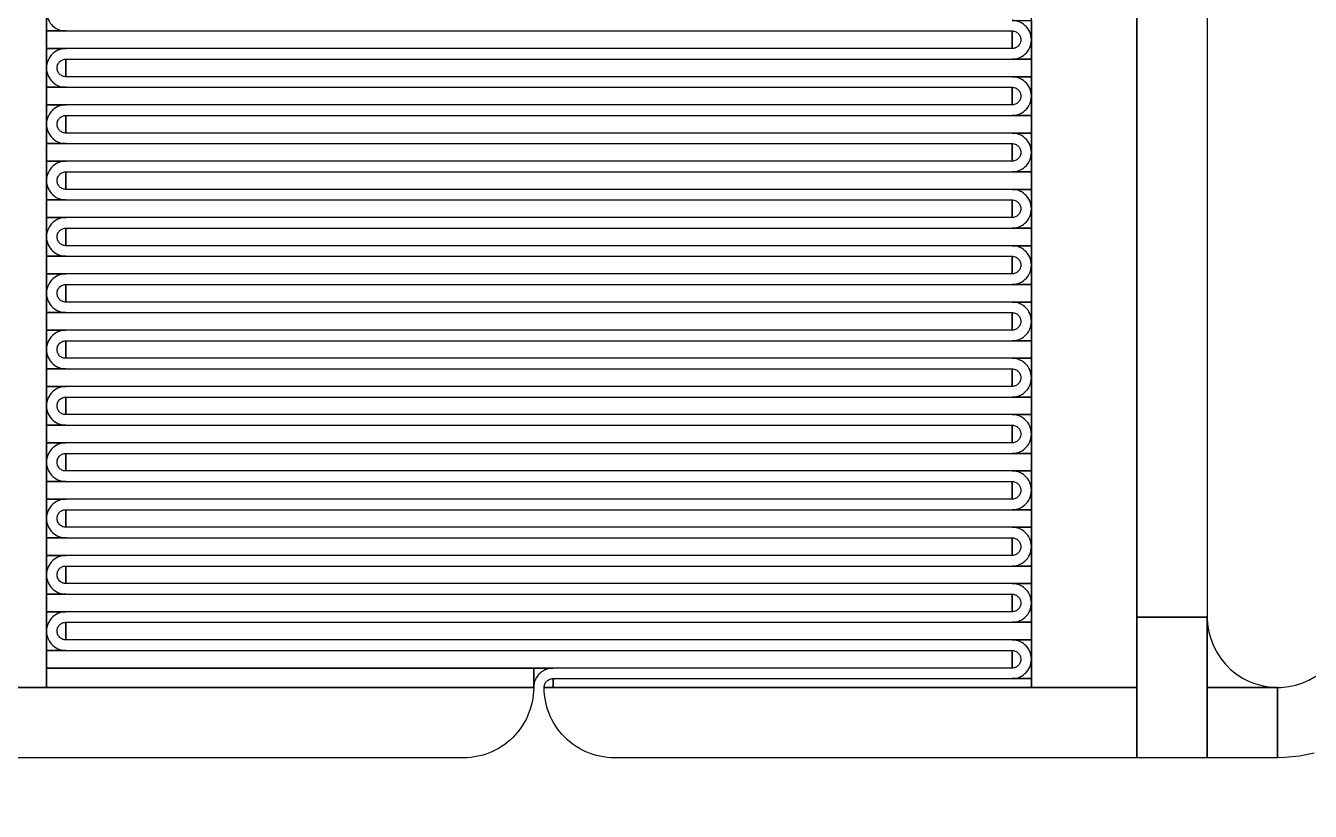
# Model space of a CAD drawing. Extents: x -50000 to 50000, y -50000 to 50000.
# Drawn here: x -10645.9 to -10280.7, y -40258.2 to -40035 of the extents above; entities that cross this region are included whole.
import ezdxf

# ---------------------------------------------------------------- set-up
doc = ezdxf.new("R2010")
doc.units = 0
doc.layers.add('FRAME', color=14, linetype='CONTINUOUS')
doc.layers.add('XOR4', color=17, linetype='CONTINUOUS')

# ---------------------------------------------------------------- blocks, each defined once
blk = doc.blocks.new('CHIP_RESONATOR')
at = {"layer": 'XOR4'}
for points in [[(3630, 2877), (3630, 3189), (3660, 3189), (3660, 2877)], [(3940, 2877), (3940, 3189), (3970, 3189), (3970, 2877)], [(3970, 2897), (3970, 3189), (3990, 3189), (3990, 2897)], [(3660, 3063.5), (3660, 3069), (3660.03, 3068.425), (3660.12, 3067.856), (3660.269, 3067.3), (3660.475, 3066.763), (3660.737, 3066.25), (3661.05, 3065.767), (3661.413, 3065.32), (3661.82, 3064.913), (3662.267, 3064.55), (3662.75, 3064.237), (3663.263, 3063.975), (3663.8, 3063.769), (3664.356, 3063.62), (3664.925, 3063.53), (3665.5, 3063.5)], [(3940, 3061), (3939.97, 3061.575), (3939.88, 3062.144), (3939.731, 3062.7), (3939.525, 3063.237), (3939.263, 3063.75), (3938.95, 3064.233), (3938.587, 3064.68), (3938.18, 3065.087), (3937.733, 3065.45), (3937.25, 3065.763), (3936.737, 3066.025), (3936.2, 3066.231), (3935.644, 3066.38), (3935.075, 3066.47), (3934.5, 3066.5), (3940, 3066.5)], [(3660, 3058.5), (3660, 3063.5), (3934.5, 3063.5), (3934.5, 3058.5)], [(3934.5, 3058.5), (3934.5, 3063.5), (3934.631, 3063.497), (3934.891, 3063.469), (3935.147, 3063.415), (3935.396, 3063.334), (3935.635, 3063.228), (3935.862, 3063.097), (3936.073, 3062.943), (3936.268, 3062.768), (3936.443, 3062.573), (3936.597, 3062.362), (3936.728, 3062.135), (3936.834, 3061.896), (3936.915, 3061.647), (3936.969, 3061.391), (3936.997, 3061.131), (3936.997, 3060.869), (3936.969, 3060.609), (3936.915, 3060.353), (3936.834, 3060.104), (3936.728, 3059.865), (3936.597, 3059.638), (3936.443, 3059.427), (3936.268, 3059.232), (3936.073, 3059.057), (3935.862, 3058.903), (3935.635, 3058.772), (3935.396, 3058.666), (3935.147, 3058.585), (3934.891, 3058.531), (3934.631, 3058.503)], [(3934.5, 3055.5), (3935.075, 3055.53), (3935.644, 3055.62), (3936.2, 3055.769), (3936.737, 3055.975), (3937.25, 3056.237), (3937.733, 3056.55), (3938.18, 3056.913), (3938.587, 3057.32), (3938.95, 3057.767), (3939.263, 3058.25), (3939.525, 3058.763), (3939.731, 3059.3), (3939.88, 3059.856), (3939.97, 3060.425), (3940, 3061), (3940, 3055.5)], [(3660, 3053), (3660, 3058.5), (3665.5, 3058.5), (3664.925, 3058.47), (3664.356, 3058.38), (3663.8, 3058.231), (3663.263, 3058.025), (3662.75, 3057.763), (3662.267, 3057.45), (3661.82, 3057.087), (3661.413, 3056.68), (3661.05, 3056.233), (3660.737, 3055.75), (3660.475, 3055.237), (3660.269, 3054.7), (3660.12, 3054.144), (3660.03, 3053.575)], [(3665.5, 3050.5), (3665.369, 3050.503), (3665.109, 3050.531), (3664.853, 3050.585), (3664.604, 3050.666), (3664.365, 3050.772), (3664.138, 3050.903), (3663.927, 3051.057), (3663.732, 3051.232), (3663.557, 3051.427), (3663.403, 3051.638), (3663.272, 3051.865), (3663.166, 3052.104), (3663.085, 3052.353), (3663.031, 3052.609), (3663.003, 3052.869), (3663.003, 3053.131), (3663.031, 3053.391), (3663.085, 3053.647), (3663.166, 3053.896), (3663.272, 3054.135), (3663.403, 3054.362), (3663.557, 3054.573), (3663.732, 3054.768), (3663.927, 3054.943), (3664.138, 3055.097), (3664.365, 3055.228), (3664.604, 3055.334), (3664.853, 3055.415), (3665.109, 3055.469), (3665.369, 3055.497), (3665.5, 3055.5)], [(3665.5, 3050.5), (3665.5, 3055.5), (3940, 3055.5), (3940, 3050.5)], [(3660, 3047.5), (3660, 3053), (3660.03, 3052.425), (3660.12, 3051.856), (3660.269, 3051.3), (3660.475, 3050.763), (3660.737, 3050.25), (3661.05, 3049.767), (3661.413, 3049.32), (3661.82, 3048.913), (3662.267, 3048.55), (3662.75, 3048.237), (3663.263, 3047.975), (3663.8, 3047.769), (3664.356, 3047.62), (3664.925, 3047.53), (3665.5, 3047.5)], [(3940, 3045), (3939.97, 3045.575), (3939.88, 3046.144), (3939.731, 3046.7), (3939.525, 3047.237), (3939.263, 3047.75), (3938.95, 3048.233), (3938.587, 3048.68), (3938.18, 3049.087), (3937.733, 3049.45), (3937.25, 3049.763), (3936.737, 3050.025), (3936.2, 3050.231), (3935.644, 3050.38), (3935.075, 3050.47), (3934.5, 3050.5), (3940, 3050.5)], [(3660, 3042.5), (3660, 3047.5), (3934.5, 3047.5), (3934.5, 3042.5)], [(3934.5, 3042.5), (3934.5, 3047.5), (3934.631, 3047.497), (3934.891, 3047.469), (3935.147, 3047.415), (3935.396, 3047.334), (3935.635, 3047.228), (3935.862, 3047.097), (3936.073, 3046.943), (3936.268, 3046.768), (3936.443, 3046.573), (3936.597, 3046.362), (3936.728, 3046.135), (3936.834, 3045.896), (3936.915, 3045.647), (3936.969, 3045.391), (3936.997, 3045.131), (3936.997, 3044.869), (3936.969, 3044.609), (3936.915, 3044.353), (3936.834, 3044.104), (3936.728, 3043.865), (3936.597, 3043.638), (3936.443, 3043.427), (3936.268, 3043.232), (3936.073, 3043.057), (3935.862, 3042.903), (3935.635, 3042.772), (3935.396, 3042.666), (3935.147, 3042.585), (3934.891, 3042.531), (3934.631, 3042.503)], [(3660, 3037), (3660, 3042.5), (3665.5, 3042.5), (3664.925, 3042.47), (3664.356, 3042.38), (3663.8, 3042.231), (3663.263, 3042.025), (3662.75, 3041.763), (3662.267, 3041.45), (3661.82, 3041.087), (3661.413, 3040.68), (3661.05, 3040.233), (3660.737, 3039.75), (3660.475, 3039.237), (3660.269, 3038.7), (3660.12, 3038.144), (3660.03, 3037.575)], [(3934.5, 3039.5), (3935.075, 3039.53), (3935.644, 3039.62), (3936.2, 3039.769), (3936.737, 3039.975), (3937.25, 3040.237), (3937.733, 3040.55), (3938.18, 3040.913), (3938.587, 3041.32), (3938.95, 3041.767), (3939.263, 3042.25), (3939.525, 3042.763), (3939.731, 3043.3), (3939.88, 3043.856), (3939.97, 3044.425), (3940, 3045), (3940, 3039.5)], [(3665.5, 3034.5), (3665.369, 3034.503), (3665.109, 3034.531), (3664.853, 3034.585), (3664.604, 3034.666), (3664.365, 3034.772), (3664.138, 3034.903), (3663.927, 3035.057), (3663.732, 3035.232), (3663.557, 3035.427), (3663.403, 3035.638), (3663.272, 3035.865), (3663.166, 3036.104), (3663.085, 3036.353), (3663.031, 3036.609), (3663.003, 3036.869), (3663.003, 3037.131), (3663.031, 3037.391), (3663.085, 3037.647), (3663.166, 3037.896), (3663.272, 3038.135), (3663.403, 3038.362), (3663.557, 3038.573), (3663.732, 3038.768), (3663.927, 3038.943), (3664.138, 3039.097), (3664.365, 3039.228), (3664.604, 3039.334), (3664.853, 3039.415), (3665.109, 3039.469), (3665.369, 3039.497), (3665.5, 3039.5)], [(3665.5, 3034.5), (3665.5, 3039.5), (3940, 3039.5), (3940, 3034.5)], [(3660, 3031.5), (3660, 3037), (3660.03, 3036.425), (3660.12, 3035.856), (3660.269, 3035.3), (3660.475, 3034.763), (3660.737, 3034.25), (3661.05, 3033.767), (3661.413, 3033.32), (3661.82, 3032.913), (3662.267, 3032.55), (3662.75, 3032.237), (3663.263, 3031.975), (3663.8, 3031.769), (3664.356, 3031.62), (3664.925, 3031.53), (3665.5, 3031.5)], [(3660, 3026.5), (3660, 3031.5), (3934.5, 3031.5), (3934.5, 3026.5)], [(3940, 3029), (3939.97, 3029.575), (3939.88, 3030.144), (3939.731, 3030.7), (3939.525, 3031.237), (3939.263, 3031.75), (3938.95, 3032.233), (3938.587, 3032.68), (3938.18, 3033.087), (3937.733, 3033.45), (3937.25, 3033.763), (3936.737, 3034.025), (3936.2, 3034.231), (3935.644, 3034.38), (3935.075, 3034.47), (3934.5, 3034.5), (3940, 3034.5)], [(3934.5, 3026.5), (3934.5, 3031.5), (3934.631, 3031.497), (3934.891, 3031.469), (3935.147, 3031.415), (3935.396, 3031.334), (3935.635, 3031.228), (3935.862, 3031.097), (3936.073, 3030.943), (3936.268, 3030.768), (3936.443, 3030.573), (3936.597, 3030.362), (3936.728, 3030.135), (3936.834, 3029.896), (3936.915, 3029.647), (3936.969, 3029.391), (3936.997, 3029.131), (3936.997, 3028.869), (3936.969, 3028.609), (3936.915, 3028.353), (3936.834, 3028.104), (3936.728, 3027.865), (3936.597, 3027.638), (3936.443, 3027.427), (3936.268, 3027.232), (3936.073, 3027.057), (3935.862, 3026.903), (3935.635, 3026.772), (3935.396, 3026.666), (3935.147, 3026.585), (3934.891, 3026.531), (3934.631, 3026.503)], [(3934.5, 3023.5), (3935.075, 3023.53), (3935.644, 3023.62), (3936.2, 3023.769), (3936.737, 3023.975), (3937.25, 3024.237), (3937.733, 3024.55), (3938.18, 3024.913), (3938.587, 3025.32), (3938.95, 3025.767), (3939.263, 3026.25), (3939.525, 3026.763), (3939.731, 3027.3), (3939.88, 3027.856), (3939.97, 3028.425), (3940, 3029), (3940, 3023.5)], [(3660, 3021), (3660, 3026.5), (3665.5, 3026.5), (3664.925, 3026.47), (3664.356, 3026.38), (3663.8, 3026.231), (3663.263, 3026.025), (3662.75, 3025.763), (3662.267, 3025.45), (3661.82, 3025.087), (3661.413, 3024.68), (3661.05, 3024.233), (3660.737, 3023.75), (3660.475, 3023.237), (3660.269, 3022.7), (3660.12, 3022.144), (3660.03, 3021.575)], [(3660, 3015.5), (3660, 3021), (3660.03, 3020.425), (3660.12, 3019.856), (3660.269, 3019.3), (3660.475, 3018.763), (3660.737, 3018.25), (3661.05, 3017.767), (3661.413, 3017.32), (3661.82, 3016.913), (3662.267, 3016.55), (3662.75, 3016.237), (3663.263, 3015.975), (3663.8, 3015.769), (3664.356, 3015.62), (3664.925, 3015.53), (3665.5, 3015.5)], [(3665.5, 3018.5), (3665.369, 3018.503), (3665.109, 3018.531), (3664.853, 3018.585), (3664.604, 3018.666), (3664.365, 3018.772), (3664.138, 3018.903), (3663.927, 3019.057), (3663.732, 3019.232), (3663.557, 3019.427), (3663.403, 3019.638), (3663.272, 3019.865), (3663.166, 3020.104), (3663.085, 3020.353), (3663.031, 3020.609), (3663.003, 3020.869), (3663.003, 3021.131), (3663.031, 3021.391), (3663.085, 3021.647), (3663.166, 3021.896), (3663.272, 3022.135), (3663.403, 3022.362), (3663.557, 3022.573), (3663.732, 3022.768), (3663.927, 3022.943), (3664.138, 3023.097), (3664.365, 3023.228), (3664.604, 3023.334), (3664.853, 3023.415), (3665.109, 3023.469), (3665.369, 3023.497), (3665.5, 3023.5)], [(3665.5, 3018.5), (3665.5, 3023.5), (3940, 3023.5), (3940, 3018.5)], [(3940, 3013), (3939.97, 3013.575), (3939.88, 3014.144), (3939.731, 3014.7), (3939.525, 3015.237), (3939.263, 3015.75), (3938.95, 3016.233), (3938.587, 3016.68), (3938.18, 3017.087), (3937.733, 3017.45), (3937.25, 3017.763), (3936.737, 3018.025), (3936.2, 3018.231), (3935.644, 3018.38), (3935.075, 3018.47), (3934.5, 3018.5), (3940, 3018.5)], [(3660, 3010.5), (3660, 3015.5), (3934.5, 3015.5), (3934.5, 3010.5)], [(3934.5, 3010.5), (3934.5, 3015.5), (3934.631, 3015.497), (3934.891, 3015.469), (3935.147, 3015.415), (3935.396, 3015.334), (3935.635, 3015.228), (3935.862, 3015.097), (3936.073, 3014.943), (3936.268, 3014.768), (3936.443, 3014.573), (3936.597, 3014.362), (3936.728, 3014.135), (3936.834, 3013.896), (3936.915, 3013.647), (3936.969, 3013.391), (3936.997, 3013.131), (3936.997, 3012.869), (3936.969, 3012.609), (3936.915, 3012.353), (3936.834, 3012.104), (3936.728, 3011.865), (3936.597, 3011.638), (3936.443, 3011.427), (3936.268, 3011.232), (3936.073, 3011.057), (3935.862, 3010.903), (3935.635, 3010.772), (3935.396, 3010.666), (3935.147, 3010.585), (3934.891, 3010.531), (3934.631, 3010.503)], [(3934.5, 3007.5), (3935.075, 3007.53), (3935.644, 3007.62), (3936.2, 3007.769), (3936.737, 3007.975), (3937.25, 3008.237), (3937.733, 3008.55), (3938.18, 3008.913), (3938.587, 3009.32), (3938.95, 3009.767), (3939.263, 3010.25), (3939.525, 3010.763), (3939.731, 3011.3), (3939.88, 3011.856), (3939.97, 3012.425), (3940, 3013), (3940, 3007.5)], [(3660, 3005), (3660, 3010.5), (3665.5, 3010.5), (3664.925, 3010.47), (3664.356, 3010.38), (3663.8, 3010.231), (3663.263, 3010.025), (3662.75, 3009.763), (3662.267, 3009.45), (3661.82, 3009.087), (3661.413, 3008.68), (3661.05, 3008.233), (3660.737, 3007.75), (3660.475, 3007.237), (3660.269, 3006.7), (3660.12, 3006.144), (3660.03, 3005.575)], [(3665.5, 3002.5), (3665.369, 3002.503), (3665.109, 3002.531), (3664.853, 3002.585), (3664.604, 3002.666), (3664.365, 3002.772), (3664.138, 3002.903), (3663.927, 3003.057), (3663.732, 3003.232), (3663.557, 3003.427), (3663.403, 3003.638), (3663.272, 3003.865), (3663.166, 3004.104), (3663.085, 3004.353), (3663.031, 3004.609), (3663.003, 3004.869), (3663.003, 3005.131), (3663.031, 3005.391), (3663.085, 3005.647), (3663.166, 3005.896), (3663.272, 3006.135), (3663.403, 3006.362), (3663.557, 3006.573), (3663.732, 3006.768), (3663.927, 3006.943), (3664.138, 3007.097), (3664.365, 3007.228), (3664.604, 3007.334), (3664.853, 3007.415), (3665.109, 3007.469), (3665.369, 3007.497), (3665.5, 3007.5)], [(3665.5, 3002.5), (3665.5, 3007.5), (3940, 3007.5), (3940, 3002.5)], [(3660, 2999.5), (3660, 3005), (3660.03, 3004.425), (3660.12, 3003.856), (3660.269, 3003.3), (3660.475, 3002.763), (3660.737, 3002.25), (3661.05, 3001.767), (3661.413, 3001.32), (3661.82, 3000.913), (3662.267, 3000.55), (3662.75, 3000.237), (3663.263, 2999.975), (3663.8, 2999.769), (3664.356, 2999.62), (3664.925, 2999.53), (3665.5, 2999.5)], [(3940, 2997), (3939.97, 2997.575), (3939.88, 2998.144), (3939.731, 2998.7), (3939.525, 2999.237), (3939.263, 2999.75), (3938.95, 3000.233), (3938.587, 3000.68), (3938.18, 3001.087), (3937.733, 3001.45), (3937.25, 3001.763), (3936.737, 3002.025), (3936.2, 3002.231), (3935.644, 3002.38), (3935.075, 3002.47), (3934.5, 3002.5), (3940, 3002.5)], [(3660, 2994.5), (3660, 2999.5), (3934.5, 2999.5), (3934.5, 2994.5)], [(3934.5, 2994.5), (3934.5, 2999.5), (3934.631, 2999.497), (3934.891, 2999.469), (3935.147, 2999.415), (3935.396, 2999.334), (3935.635, 2999.228), (3935.862, 2999.097), (3936.073, 2998.943), (3936.268, 2998.768), (3936.443, 2998.573), (3936.597, 2998.362), (3936.728, 2998.135), (3936.834, 2997.896), (3936.915, 2997.647), (3936.969, 2997.391), (3936.997, 2997.131), (3936.997, 2996.869), (3936.969, 2996.609), (3936.915, 2996.353), (3936.834, 2996.104), (3936.728, 2995.865), (3936.597, 2995.638), (3936.443, 2995.427), (3936.268, 2995.232), (3936.073, 2995.057), (3935.862, 2994.903), (3935.635, 2994.772), (3935.396, 2994.666), (3935.147, 2994.585), (3934.891, 2994.531), (3934.631, 2994.503)], [(3934.5, 2991.5), (3935.075, 2991.53), (3935.644, 2991.62), (3936.2, 2991.769), (3936.737, 2991.975), (3937.25, 2992.237), (3937.733, 2992.55), (3938.18, 2992.913), (3938.587, 2993.32), (3938.95, 2993.767), (3939.263, 2994.25), (3939.525, 2994.763), (3939.731, 2995.3), (3939.88, 2995.856), (3939.97, 2996.425), (3940, 2997), (3940, 2991.5)], [(3660, 2989), (3660, 2994.5), (3665.5, 2994.5), (3664.925, 2994.47), (3664.356, 2994.38), (3663.8, 2994.231), (3663.263, 2994.025), (3662.75, 2993.763), (3662.267, 2993.45), (3661.82, 2993.087), (3661.413, 2992.68), (3661.05, 2992.233), (3660.737, 2991.75), (3660.475, 2991.237), (3660.269, 2990.7), (3660.12, 2990.144), (3660.03, 2989.575)], [(3665.5, 2986.5), (3665.369, 2986.503), (3665.109, 2986.531), (3664.853, 2986.585), (3664.604, 2986.666), (3664.365, 2986.772), (3664.138, 2986.903), (3663.927, 2987.057), (3663.732, 2987.232), (3663.557, 2987.427), (3663.403, 2987.638), (3663.272, 2987.865), (3663.166, 2988.104), (3663.085, 2988.353), (3663.031, 2988.609), (3663.003, 2988.869), (3663.003, 2989.131), (3663.031, 2989.391), (3663.085, 2989.647), (3663.166, 2989.896), (3663.272, 2990.135), (3663.403, 2990.362), (3663.557, 2990.573), (3663.732, 2990.768), (3663.927, 2990.943), (3664.138, 2991.097), (3664.365, 2991.228), (3664.604, 2991.334), (3664.853, 2991.415), (3665.109, 2991.469), (3665.369, 2991.497), (3665.5, 2991.5)], [(3665.5, 2986.5), (3665.5, 2991.5), (3940, 2991.5), (3940, 2986.5)], [(3660, 2983.5), (3660, 2989), (3660.03, 2988.425), (3660.12, 2987.856), (3660.269, 2987.3), (3660.475, 2986.763), (3660.737, 2986.25), (3661.05, 2985.767), (3661.413, 2985.32), (3661.82, 2984.913), (3662.267, 2984.55), (3662.75, 2984.237), (3663.263, 2983.975), (3663.8, 2983.769), (3664.356, 2983.62), (3664.925, 2983.53), (3665.5, 2983.5)], [(3940, 2981), (3939.97, 2981.575), (3939.88, 2982.144), (3939.731, 2982.7), (3939.525, 2983.237), (3939.263, 2983.75), (3938.95, 2984.233), (3938.587, 2984.68), (3938.18, 2985.087), (3937.733, 2985.45), (3937.25, 2985.763), (3936.737, 2986.025), (3936.2, 2986.231), (3935.644, 2986.38), (3935.075, 2986.47), (3934.5, 2986.5), (3940, 2986.5)], [(3660, 2978.5), (3660, 2983.5), (3934.5, 2983.5), (3934.5, 2978.5)], [(3934.5, 2978.5), (3934.5, 2983.5), (3934.631, 2983.497), (3934.891, 2983.469), (3935.147, 2983.415), (3935.396, 2983.334), (3935.635, 2983.228), (3935.862, 2983.097), (3936.073, 2982.943), (3936.268, 2982.768), (3936.443, 2982.573), (3936.597, 2982.362), (3936.728, 2982.135), (3936.834, 2981.896), (3936.915, 2981.647), (3936.969, 2981.391), (3936.997, 2981.131), (3936.997, 2980.869), (3936.969, 2980.609), (3936.915, 2980.353), (3936.834, 2980.104), (3936.728, 2979.865), (3936.597, 2979.638), (3936.443, 2979.427), (3936.268, 2979.232), (3936.073, 2979.057), (3935.862, 2978.903), (3935.635, 2978.772), (3935.396, 2978.666), (3935.147, 2978.585), (3934.891, 2978.531), (3934.631, 2978.503)], [(3934.5, 2975.5), (3935.075, 2975.53), (3935.644, 2975.62), (3936.2, 2975.769), (3936.737, 2975.975), (3937.25, 2976.237), (3937.733, 2976.55), (3938.18, 2976.913), (3938.587, 2977.32), (3938.95, 2977.767), (3939.263, 2978.25), (3939.525, 2978.763), (3939.731, 2979.3), (3939.88, 2979.856), (3939.97, 2980.425), (3940, 2981), (3940, 2975.5)], [(3660, 2973), (3660, 2978.5), (3665.5, 2978.5), (3664.925, 2978.47), (3664.356, 2978.38), (3663.8, 2978.231), (3663.263, 2978.025), (3662.75, 2977.763), (3662.267, 2977.45), (3661.82, 2977.087), (3661.413, 2976.68), (3661.05, 2976.233), (3660.737, 2975.75), (3660.475, 2975.237), (3660.269, 2974.7), (3660.12, 2974.144), (3660.03, 2973.575)], [(3660, 2967.5), (3660, 2973), (3660.03, 2972.425), (3660.12, 2971.856), (3660.269, 2971.3), (3660.475, 2970.763), (3660.737, 2970.25), (3661.05, 2969.767), (3661.413, 2969.32), (3661.82, 2968.913), (3662.267, 2968.55), (3662.75, 2968.237), (3663.263, 2967.975), (3663.8, 2967.769), (3664.356, 2967.62), (3664.925, 2967.53), (3665.5, 2967.5)], [(3665.5, 2970.5), (3665.369, 2970.503), (3665.109, 2970.531), (3664.853, 2970.585), (3664.604, 2970.666), (3664.365, 2970.772), (3664.138, 2970.903), (3663.927, 2971.057), (3663.732, 2971.232), (3663.557, 2971.427), (3663.403, 2971.638), (3663.272, 2971.865), (3663.166, 2972.104), (3663.085, 2972.353), (3663.031, 2972.609), (3663.003, 2972.869), (3663.003, 2973.131), (3663.031, 2973.391), (3663.085, 2973.647), (3663.166, 2973.896), (3663.272, 2974.135), (3663.403, 2974.362), (3663.557, 2974.573), (3663.732, 2974.768), (3663.927, 2974.943), (3664.138, 2975.097), (3664.365, 2975.228), (3664.604, 2975.334), (3664.853, 2975.415), (3665.109, 2975.469), (3665.369, 2975.497), (3665.5, 2975.5)], [(3665.5, 2970.5), (3665.5, 2975.5), (3940, 2975.5), (3940, 2970.5)], [(3940, 2965), (3939.97, 2965.575), (3939.88, 2966.144), (3939.731, 2966.7), (3939.525, 2967.237), (3939.263, 2967.75), (3938.95, 2968.233), (3938.587, 2968.68), (3938.18, 2969.087), (3937.733, 2969.45), (3937.25, 2969.763), (3936.737, 2970.025), (3936.2, 2970.231), (3935.644, 2970.38), (3935.075, 2970.47), (3934.5, 2970.5), (3940, 2970.5)], [(3660, 2962.5), (3660, 2967.5), (3934.5, 2967.5), (3934.5, 2962.5)], [(3934.5, 2962.5), (3934.5, 2967.5), (3934.631, 2967.497), (3934.891, 2967.469), (3935.147, 2967.415), (3935.396, 2967.334), (3935.635, 2967.228), (3935.862, 2967.097), (3936.073, 2966.943), (3936.268, 2966.768), (3936.443, 2966.573), (3936.597, 2966.362), (3936.728, 2966.135), (3936.834, 2965.896), (3936.915, 2965.647), (3936.969, 2965.391), (3936.997, 2965.131), (3936.997, 2964.869), (3936.969, 2964.609), (3936.915, 2964.353), (3936.834, 2964.104), (3936.728, 2963.865), (3936.597, 2963.638), (3936.443, 2963.427), (3936.268, 2963.232), (3936.073, 2963.057), (3935.862, 2962.903), (3935.635, 2962.772), (3935.396, 2962.666), (3935.147, 2962.585), (3934.891, 2962.531), (3934.631, 2962.503)], [(3660, 2957), (3660, 2962.5), (3665.5, 2962.5), (3664.925, 2962.47), (3664.356, 2962.38), (3663.8, 2962.231), (3663.263, 2962.025), (3662.75, 2961.763), (3662.267, 2961.45), (3661.82, 2961.087), (3661.413, 2960.68), (3661.05, 2960.233), (3660.737, 2959.75), (3660.475, 2959.237), (3660.269, 2958.7), (3660.12, 2958.144), (3660.03, 2957.575)], [(3934.5, 2959.5), (3935.075, 2959.53), (3935.644, 2959.62), (3936.2, 2959.769), (3936.737, 2959.975), (3937.25, 2960.237), (3937.733, 2960.55), (3938.18, 2960.913), (3938.587, 2961.32), (3938.95, 2961.767), (3939.263, 2962.25), (3939.525, 2962.763), (3939.731, 2963.3), (3939.88, 2963.856), (3939.97, 2964.425), (3940, 2965), (3940, 2959.5)], [(3665.5, 2954.5), (3665.369, 2954.503), (3665.109, 2954.531), (3664.853, 2954.585), (3664.604, 2954.666), (3664.365, 2954.772), (3664.138, 2954.903), (3663.927, 2955.057), (3663.732, 2955.232), (3663.557, 2955.427), (3663.403, 2955.638), (3663.272, 2955.865), (3663.166, 2956.104), (3663.085, 2956.353), (3663.031, 2956.609), (3663.003, 2956.869), (3663.003, 2957.131), (3663.031, 2957.391), (3663.085, 2957.647), (3663.166, 2957.896), (3663.272, 2958.135), (3663.403, 2958.362), (3663.557, 2958.573), (3663.732, 2958.768), (3663.927, 2958.943), (3664.138, 2959.097), (3664.365, 2959.228), (3664.604, 2959.334), (3664.853, 2959.415), (3665.109, 2959.469), (3665.369, 2959.497), (3665.5, 2959.5)], [(3665.5, 2954.5), (3665.5, 2959.5), (3940, 2959.5), (3940, 2954.5)], [(3660, 2951.5), (3660, 2957), (3660.03, 2956.425), (3660.12, 2955.856), (3660.269, 2955.3), (3660.475, 2954.763), (3660.737, 2954.25), (3661.05, 2953.767), (3661.413, 2953.32), (3661.82, 2952.913), (3662.267, 2952.55), (3662.75, 2952.237), (3663.263, 2951.975), (3663.8, 2951.769), (3664.356, 2951.62), (3664.925, 2951.53), (3665.5, 2951.5)], [(3660, 2946.5), (3660, 2951.5), (3934.5, 2951.5), (3934.5, 2946.5)], [(3940, 2949), (3939.97, 2949.575), (3939.88, 2950.144), (3939.731, 2950.7), (3939.525, 2951.237), (3939.263, 2951.75), (3938.95, 2952.233), (3938.587, 2952.68), (3938.18, 2953.087), (3937.733, 2953.45), (3937.25, 2953.763), (3936.737, 2954.025), (3936.2, 2954.231), (3935.644, 2954.38), (3935.075, 2954.47), (3934.5, 2954.5), (3940, 2954.5)], [(3934.5, 2946.5), (3934.5, 2951.5), (3934.631, 2951.497), (3934.891, 2951.469), (3935.147, 2951.415), (3935.396, 2951.334), (3935.635, 2951.228), (3935.862, 2951.097), (3936.073, 2950.943), (3936.268, 2950.768), (3936.443, 2950.573), (3936.597, 2950.362), (3936.728, 2950.135), (3936.834, 2949.896), (3936.915, 2949.647), (3936.969, 2949.391), (3936.997, 2949.131), (3936.997, 2948.869), (3936.969, 2948.609), (3936.915, 2948.353), (3936.834, 2948.104), (3936.728, 2947.865), (3936.597, 2947.638), (3936.443, 2947.427), (3936.268, 2947.232), (3936.073, 2947.057), (3935.862, 2946.903), (3935.635, 2946.772), (3935.396, 2946.666), (3935.147, 2946.585), (3934.891, 2946.531), (3934.631, 2946.503)], [(3934.5, 2943.5), (3935.075, 2943.53), (3935.644, 2943.62), (3936.2, 2943.769), (3936.737, 2943.975), (3937.25, 2944.237), (3937.733, 2944.55), (3938.18, 2944.913), (3938.587, 2945.32), (3938.95, 2945.767), (3939.263, 2946.25), (3939.525, 2946.763), (3939.731, 2947.3), (3939.88, 2947.856), (3939.97, 2948.425), (3940, 2949), (3940, 2943.5)], [(3660, 2941), (3660, 2946.5), (3665.5, 2946.5), (3664.925, 2946.47), (3664.356, 2946.38), (3663.8, 2946.231), (3663.263, 2946.025), (3662.75, 2945.763), (3662.267, 2945.45), (3661.82, 2945.087), (3661.413, 2944.68), (3661.05, 2944.233), (3660.737, 2943.75), (3660.475, 2943.237), (3660.269, 2942.7), (3660.12, 2942.144), (3660.03, 2941.575)], [(3660, 2935.5), (3660, 2941), (3660.03, 2940.425), (3660.12, 2939.856), (3660.269, 2939.3), (3660.475, 2938.763), (3660.737, 2938.25), (3661.05, 2937.767), (3661.413, 2937.32), (3661.82, 2936.913), (3662.267, 2936.55), (3662.75, 2936.237), (3663.263, 2935.975), (3663.8, 2935.769), (3664.356, 2935.62), (3664.925, 2935.53), (3665.5, 2935.5)], [(3665.5, 2938.5), (3665.369, 2938.503), (3665.109, 2938.531), (3664.853, 2938.585), (3664.604, 2938.666), (3664.365, 2938.772), (3664.138, 2938.903), (3663.927, 2939.057), (3663.732, 2939.232), (3663.557, 2939.427), (3663.403, 2939.638), (3663.272, 2939.865), (3663.166, 2940.104), (3663.085, 2940.353), (3663.031, 2940.609), (3663.003, 2940.869), (3663.003, 2941.131), (3663.031, 2941.391), (3663.085, 2941.647), (3663.166, 2941.896), (3663.272, 2942.135), (3663.403, 2942.362), (3663.557, 2942.573), (3663.732, 2942.768), (3663.927, 2942.943), (3664.138, 2943.097), (3664.365, 2943.228), (3664.604, 2943.334), (3664.853, 2943.415), (3665.109, 2943.469), (3665.369, 2943.497), (3665.5, 2943.5)], [(3665.5, 2938.5), (3665.5, 2943.5), (3940, 2943.5), (3940, 2938.5)], [(3940, 2933), (3939.97, 2933.575), (3939.88, 2934.144), (3939.731, 2934.7), (3939.525, 2935.237), (3939.263, 2935.75), (3938.95, 2936.233), (3938.587, 2936.68), (3938.18, 2937.087), (3937.733, 2937.45), (3937.25, 2937.763), (3936.737, 2938.025), (3936.2, 2938.231), (3935.644, 2938.38), (3935.075, 2938.47), (3934.5, 2938.5), (3940, 2938.5)], [(3660, 2930.5), (3660, 2935.5), (3934.5, 2935.5), (3934.5, 2930.5)], [(3934.5, 2930.5), (3934.5, 2935.5), (3934.631, 2935.497), (3934.891, 2935.469), (3935.147, 2935.415), (3935.396, 2935.334), (3935.635, 2935.228), (3935.862, 2935.097), (3936.073, 2934.943), (3936.268, 2934.768), (3936.443, 2934.573), (3936.597, 2934.362), (3936.728, 2934.135), (3936.834, 2933.896), (3936.915, 2933.647), (3936.969, 2933.391), (3936.997, 2933.131), (3936.997, 2932.869), (3936.969, 2932.609), (3936.915, 2932.353), (3936.834, 2932.104), (3936.728, 2931.865), (3936.597, 2931.638), (3936.443, 2931.427), (3936.268, 2931.232), (3936.073, 2931.057), (3935.862, 2930.903), (3935.635, 2930.772), (3935.396, 2930.666), (3935.147, 2930.585), (3934.891, 2930.531), (3934.631, 2930.503)], [(3934.5, 2927.5), (3935.075, 2927.53), (3935.644, 2927.62), (3936.2, 2927.769), (3936.737, 2927.975), (3937.25, 2928.237), (3937.733, 2928.55), (3938.18, 2928.913), (3938.587, 2929.32), (3938.95, 2929.767), (3939.263, 2930.25), (3939.525, 2930.763), (3939.731, 2931.3), (3939.88, 2931.856), (3939.97, 2932.425), (3940, 2933), (3940, 2927.5)], [(3660, 2925), (3660, 2930.5), (3665.5, 2930.5), (3664.925, 2930.47), (3664.356, 2930.38), (3663.8, 2930.231), (3663.263, 2930.025), (3662.75, 2929.763), (3662.267, 2929.45), (3661.82, 2929.087), (3661.413, 2928.68), (3661.05, 2928.233), (3660.737, 2927.75), (3660.475, 2927.237), (3660.269, 2926.7), (3660.12, 2926.144), (3660.03, 2925.575)], [(3665.5, 2922.5), (3665.369, 2922.503), (3665.109, 2922.531), (3664.853, 2922.585), (3664.604, 2922.666), (3664.365, 2922.772), (3664.138, 2922.903), (3663.927, 2923.057), (3663.732, 2923.232), (3663.557, 2923.427), (3663.403, 2923.638), (3663.272, 2923.865), (3663.166, 2924.104), (3663.085, 2924.353), (3663.031, 2924.609), (3663.003, 2924.869), (3663.003, 2925.131), (3663.031, 2925.391), (3663.085, 2925.647), (3663.166, 2925.896), (3663.272, 2926.135), (3663.403, 2926.362), (3663.557, 2926.573), (3663.732, 2926.768), (3663.927, 2926.943), (3664.138, 2927.097), (3664.365, 2927.228), (3664.604, 2927.334), (3664.853, 2927.415), (3665.109, 2927.469), (3665.369, 2927.497), (3665.5, 2927.5)], [(3665.5, 2922.5), (3665.5, 2927.5), (3940, 2927.5), (3940, 2922.5)], [(3660, 2919.5), (3660, 2925), (3660.03, 2924.425), (3660.12, 2923.856), (3660.269, 2923.3), (3660.475, 2922.763), (3660.737, 2922.25), (3661.05, 2921.767), (3661.413, 2921.32), (3661.82, 2920.913), (3662.267, 2920.55), (3662.75, 2920.237), (3663.263, 2919.975), (3663.8, 2919.769), (3664.356, 2919.62), (3664.925, 2919.53), (3665.5, 2919.5)], [(3940, 2917), (3939.97, 2917.575), (3939.88, 2918.144), (3939.731, 2918.7), (3939.525, 2919.237), (3939.263, 2919.75), (3938.95, 2920.233), (3938.587, 2920.68), (3938.18, 2921.087), (3937.733, 2921.45), (3937.25, 2921.763), (3936.737, 2922.025), (3936.2, 2922.231), (3935.644, 2922.38), (3935.075, 2922.47), (3934.5, 2922.5), (3940, 2922.5)], [(3660, 2914.5), (3660, 2919.5), (3934.5, 2919.5), (3934.5, 2914.5)], [(3934.5, 2914.5), (3934.5, 2919.5), (3934.631, 2919.497), (3934.891, 2919.469), (3935.147, 2919.415), (3935.396, 2919.334), (3935.635, 2919.228), (3935.862, 2919.097), (3936.073, 2918.943), (3936.268, 2918.768), (3936.443, 2918.573), (3936.597, 2918.362), (3936.728, 2918.135), (3936.834, 2917.896), (3936.915, 2917.647), (3936.969, 2917.391), (3936.997, 2917.131), (3936.997, 2916.869), (3936.969, 2916.609), (3936.915, 2916.353), (3936.834, 2916.104), (3936.728, 2915.865), (3936.597, 2915.638), (3936.443, 2915.427), (3936.268, 2915.232), (3936.073, 2915.057), (3935.862, 2914.903), (3935.635, 2914.772), (3935.396, 2914.666), (3935.147, 2914.585), (3934.891, 2914.531), (3934.631, 2914.503)], [(3660, 2909), (3660, 2914.5), (3665.5, 2914.5), (3664.925, 2914.47), (3664.356, 2914.38), (3663.8, 2914.231), (3663.263, 2914.025), (3662.75, 2913.763), (3662.267, 2913.45), (3661.82, 2913.087), (3661.413, 2912.68), (3661.05, 2912.233), (3660.737, 2911.75), (3660.475, 2911.237), (3660.269, 2910.7), (3660.12, 2910.144), (3660.03, 2909.575)], [(3934.5, 2911.5), (3935.075, 2911.53), (3935.644, 2911.62), (3936.2, 2911.769), (3936.737, 2911.975), (3937.25, 2912.237), (3937.733, 2912.55), (3938.18, 2912.913), (3938.587, 2913.32), (3938.95, 2913.767), (3939.263, 2914.25), (3939.525, 2914.763), (3939.731, 2915.3), (3939.88, 2915.856), (3939.97, 2916.425), (3940, 2917), (3940, 2911.5)], [(3665.5, 2906.5), (3665.369, 2906.503), (3665.109, 2906.531), (3664.853, 2906.585), (3664.604, 2906.666), (3664.365, 2906.772), (3664.138, 2906.903), (3663.927, 2907.057), (3663.732, 2907.232), (3663.557, 2907.427), (3663.403, 2907.638), (3663.272, 2907.865), (3663.166, 2908.104), (3663.085, 2908.353), (3663.031, 2908.609), (3663.003, 2908.869), (3663.003, 2909.131), (3663.031, 2909.391), (3663.085, 2909.647), (3663.166, 2909.896), (3663.272, 2910.135), (3663.403, 2910.362), (3663.557, 2910.573), (3663.732, 2910.768), (3663.927, 2910.943), (3664.138, 2911.097), (3664.365, 2911.228), (3664.604, 2911.334), (3664.853, 2911.415), (3665.109, 2911.469), (3665.369, 2911.497), (3665.5, 2911.5)], [(3665.5, 2906.5), (3665.5, 2911.5), (3940, 2911.5), (3940, 2906.5)], [(3660, 2903.5), (3660, 2909), (3660.03, 2908.425), (3660.12, 2907.856), (3660.269, 2907.3), (3660.475, 2906.763), (3660.737, 2906.25), (3661.05, 2905.767), (3661.413, 2905.32), (3661.82, 2904.913), (3662.267, 2904.55), (3662.75, 2904.237), (3663.263, 2903.975), (3663.8, 2903.769), (3664.356, 2903.62), (3664.925, 2903.53), (3665.5, 2903.5)], [(3660, 2898.5), (3660, 2903.5), (3934.5, 2903.5), (3934.5, 2898.5)], [(3940, 2901), (3939.97, 2901.575), (3939.88, 2902.144), (3939.731, 2902.7), (3939.525, 2903.237), (3939.263, 2903.75), (3938.95, 2904.233), (3938.587, 2904.68), (3938.18, 2905.087), (3937.733, 2905.45), (3937.25, 2905.763), (3936.737, 2906.025), (3936.2, 2906.231), (3935.644, 2906.38), (3935.075, 2906.47), (3934.5, 2906.5), (3940, 2906.5)], [(3934.5, 2898.5), (3934.5, 2903.5), (3934.631, 2903.497), (3934.891, 2903.469), (3935.147, 2903.415), (3935.396, 2903.334), (3935.635, 2903.228), (3935.862, 2903.097), (3936.073, 2902.943), (3936.268, 2902.768), (3936.443, 2902.573), (3936.597, 2902.362), (3936.728, 2902.135), (3936.834, 2901.896), (3936.915, 2901.647), (3936.969, 2901.391), (3936.997, 2901.131), (3936.997, 2900.869), (3936.969, 2900.609), (3936.915, 2900.353), (3936.834, 2900.104), (3936.728, 2899.865), (3936.597, 2899.638), (3936.443, 2899.427), (3936.268, 2899.232), (3936.073, 2899.057), (3935.862, 2898.903), (3935.635, 2898.772), (3935.396, 2898.666), (3935.147, 2898.585), (3934.891, 2898.531), (3934.631, 2898.503)], [(3934.5, 2895.5), (3935.075, 2895.53), (3935.644, 2895.62), (3936.2, 2895.769), (3936.737, 2895.975), (3937.25, 2896.237), (3937.733, 2896.55), (3938.18, 2896.913), (3938.587, 2897.32), (3938.95, 2897.767), (3939.263, 2898.25), (3939.525, 2898.763), (3939.731, 2899.3), (3939.88, 2899.856), (3939.97, 2900.425), (3940, 2901), (3940, 2895.5)], [(3660, 2893), (3660, 2898.5), (3665.5, 2898.5), (3664.925, 2898.47), (3664.356, 2898.38), (3663.8, 2898.231), (3663.263, 2898.025), (3662.75, 2897.763), (3662.267, 2897.45), (3661.82, 2897.087), (3661.413, 2896.68), (3661.05, 2896.233), (3660.737, 2895.75), (3660.475, 2895.237), (3660.269, 2894.7), (3660.12, 2894.144), (3660.03, 2893.575)], [(3970, 2857), (3970, 2897), (3990, 2897), (3990, 2857)], [(3990, 2877), (3990, 2897), (3990.11, 2894.909), (3990.437, 2892.842), (3990.979, 2890.82), (3991.729, 2888.865), (3992.679, 2887), (3993.82, 2885.244), (3995.137, 2883.617), (3996.617, 2882.137), (3998.244, 2880.82), (4000, 2879.679), (4001.865, 2878.729), (4003.82, 2877.979), (4005.842, 2877.437), (4007.909, 2877.11), (4010, 2877)], [(3660, 2887.5), (3660, 2893), (3660.03, 2892.425), (3660.12, 2891.856), (3660.269, 2891.3), (3660.475, 2890.763), (3660.737, 2890.25), (3661.05, 2889.767), (3661.413, 2889.32), (3661.82, 2888.913), (3662.267, 2888.55), (3662.75, 2888.237), (3663.263, 2887.975), (3663.8, 2887.769), (3664.356, 2887.62), (3664.925, 2887.53), (3665.5, 2887.5)], [(3665.5, 2890.5), (3665.369, 2890.503), (3665.109, 2890.531), (3664.853, 2890.585), (3664.604, 2890.666), (3664.365, 2890.772), (3664.138, 2890.903), (3663.927, 2891.057), (3663.732, 2891.232), (3663.557, 2891.427), (3663.403, 2891.638), (3663.272, 2891.865), (3663.166, 2892.104), (3663.085, 2892.353), (3663.031, 2892.609), (3663.003, 2892.869), (3663.003, 2893.131), (3663.031, 2893.391), (3663.085, 2893.647), (3663.166, 2893.896), (3663.272, 2894.135), (3663.403, 2894.362), (3663.557, 2894.573), (3663.732, 2894.768), (3663.927, 2894.943), (3664.138, 2895.097), (3664.365, 2895.228), (3664.604, 2895.334), (3664.853, 2895.415), (3665.109, 2895.469), (3665.369, 2895.497), (3665.5, 2895.5)], [(3665.5, 2890.5), (3665.5, 2895.5), (3940, 2895.5), (3940, 2890.5)], [(3940, 2885), (3939.97, 2885.575), (3939.88, 2886.144), (3939.731, 2886.7), (3939.525, 2887.237), (3939.263, 2887.75), (3938.95, 2888.233), (3938.587, 2888.68), (3938.18, 2889.087), (3937.733, 2889.45), (3937.25, 2889.763), (3936.737, 2890.025), (3936.2, 2890.231), (3935.644, 2890.38), (3935.075, 2890.47), (3934.5, 2890.5), (3940, 2890.5)], [(3660, 2882.5), (3660, 2887.5), (3934.5, 2887.5), (3934.5, 2882.5)], [(3934.5, 2882.5), (3934.5, 2887.5), (3934.631, 2887.497), (3934.891, 2887.469), (3935.147, 2887.415), (3935.396, 2887.334), (3935.635, 2887.228), (3935.862, 2887.097), (3936.073, 2886.943), (3936.268, 2886.768), (3936.443, 2886.573), (3936.597, 2886.362), (3936.728, 2886.135), (3936.834, 2885.896), (3936.915, 2885.647), (3936.969, 2885.391), (3936.997, 2885.131), (3936.997, 2884.869), (3936.969, 2884.609), (3936.915, 2884.353), (3936.834, 2884.104), (3936.728, 2883.865), (3936.597, 2883.638), (3936.443, 2883.427), (3936.268, 2883.232), (3936.073, 2883.057), (3935.862, 2882.903), (3935.635, 2882.772), (3935.396, 2882.666), (3935.147, 2882.585), (3934.891, 2882.531), (3934.631, 2882.503)], [(3660, 2877), (3660, 2882.5), (3798.5, 2882.5), (3798.5, 2877)], [(3798.5, 2877), (3798.5, 2882.5), (3804, 2882.5), (3803.425, 2882.47), (3802.856, 2882.38), (3802.3, 2882.231), (3801.763, 2882.025), (3801.25, 2881.763), (3800.767, 2881.45), (3800.32, 2881.087), (3799.913, 2880.68), (3799.55, 2880.233), (3799.237, 2879.75), (3798.975, 2879.237), (3798.769, 2878.7), (3798.62, 2878.144), (3798.53, 2877.575)], [(3934.5, 2879.5), (3935.075, 2879.53), (3935.644, 2879.62), (3936.2, 2879.769), (3936.737, 2879.975), (3937.25, 2880.237), (3937.733, 2880.55), (3938.18, 2880.913), (3938.587, 2881.32), (3938.95, 2881.767), (3939.263, 2882.25), (3939.525, 2882.763), (3939.731, 2883.3), (3939.88, 2883.856), (3939.97, 2884.425), (3940, 2885), (3940, 2879.5)], [(3801.5, 2877), (3801.503, 2877.131), (3801.531, 2877.391), (3801.585, 2877.647), (3801.666, 2877.896), (3801.772, 2878.135), (3801.903, 2878.362), (3802.057, 2878.573), (3802.232, 2878.768), (3802.427, 2878.943), (3802.638, 2879.097), (3802.865, 2879.228), (3803.104, 2879.334), (3803.353, 2879.415), (3803.609, 2879.469), (3803.869, 2879.497), (3804, 2879.5), (3804, 2877)], [(3804, 2877), (3804, 2879.5), (3940, 2879.5), (3940, 2877)], [(3821.5, 2857), (3820.453, 2857.027), (3819.409, 2857.11), (3818.371, 2857.246), (3817.342, 2857.437), (3816.324, 2857.681), (3815.32, 2857.979), (3814.333, 2858.328), (3813.365, 2858.729), (3812.42, 2859.18), (3811.5, 2859.679), (3810.607, 2860.227), (3809.744, 2860.82), (3808.914, 2861.457), (3808.117, 2862.137), (3807.358, 2862.858), (3806.637, 2863.617), (3805.957, 2864.414), (3805.32, 2865.244), (3804.727, 2866.107), (3804.179, 2867), (3803.68, 2867.92), (3803.229, 2868.865), (3802.828, 2869.833), (3802.479, 2870.82), (3802.181, 2871.824), (3801.937, 2872.842), (3801.746, 2873.871), (3801.61, 2874.909), (3801.527, 2875.953), (3801.5, 2877), (3970, 2877), (3970, 2857)], [(3990, 2857), (3990, 2877), (4010, 2877), (4010, 2857)]]:
    blk.add_lwpolyline(points, close=True, dxfattribs=at)
for points in [[(4020.353, 2858.363), (4016.257, 2857.492), (4012.093, 2857.055), (4010, 2857), (4010, 2877), (4011.047, 2877.027), (4013.129, 2877.246), (4015.176, 2877.681), (4017.167, 2878.328), (4019.08, 2879.18), (4020.893, 2880.227)], [(3630, 2877), (3798.5, 2877), (3798.473, 2875.953), (3798.39, 2874.909), (3798.254, 2873.871), (3798.063, 2872.842), (3797.819, 2871.824), (3797.521, 2870.82), (3797.172, 2869.833), (3796.771, 2868.865), (3796.32, 2867.92), (3795.821, 2867), (3795.273, 2866.107), (3794.68, 2865.244), (3794.043, 2864.414), (3793.363, 2863.617), (3792.642, 2862.858), (3791.883, 2862.137), (3791.086, 2861.457), (3790.256, 2860.82), (3789.393, 2860.227), (3788.5, 2859.679), (3787.58, 2859.18), (3786.635, 2858.729), (3785.667, 2858.328), (3784.68, 2857.979), (3783.676, 2857.681), (3782.658, 2857.437), (3781.629, 2857.246), (3780.591, 2857.11), (3779.547, 2857.027), (3778.5, 2857), (3630, 2857)]]:
    blk.add_lwpolyline(points, dxfattribs=at)

msp = doc.modelspace()

# ---------------------------------------------------------------- linework, layer by layer
at = {"layer": 'FRAME'}
for radius in [50000, 49000]:
    msp.add_circle((0, 0), radius, dxfattribs=at)

# ---------------------------------------------------------------- block references
msp.add_blockref('CHIP_RESONATOR', (-14300, -43100))

doc.saveas('drawing.dxf')
